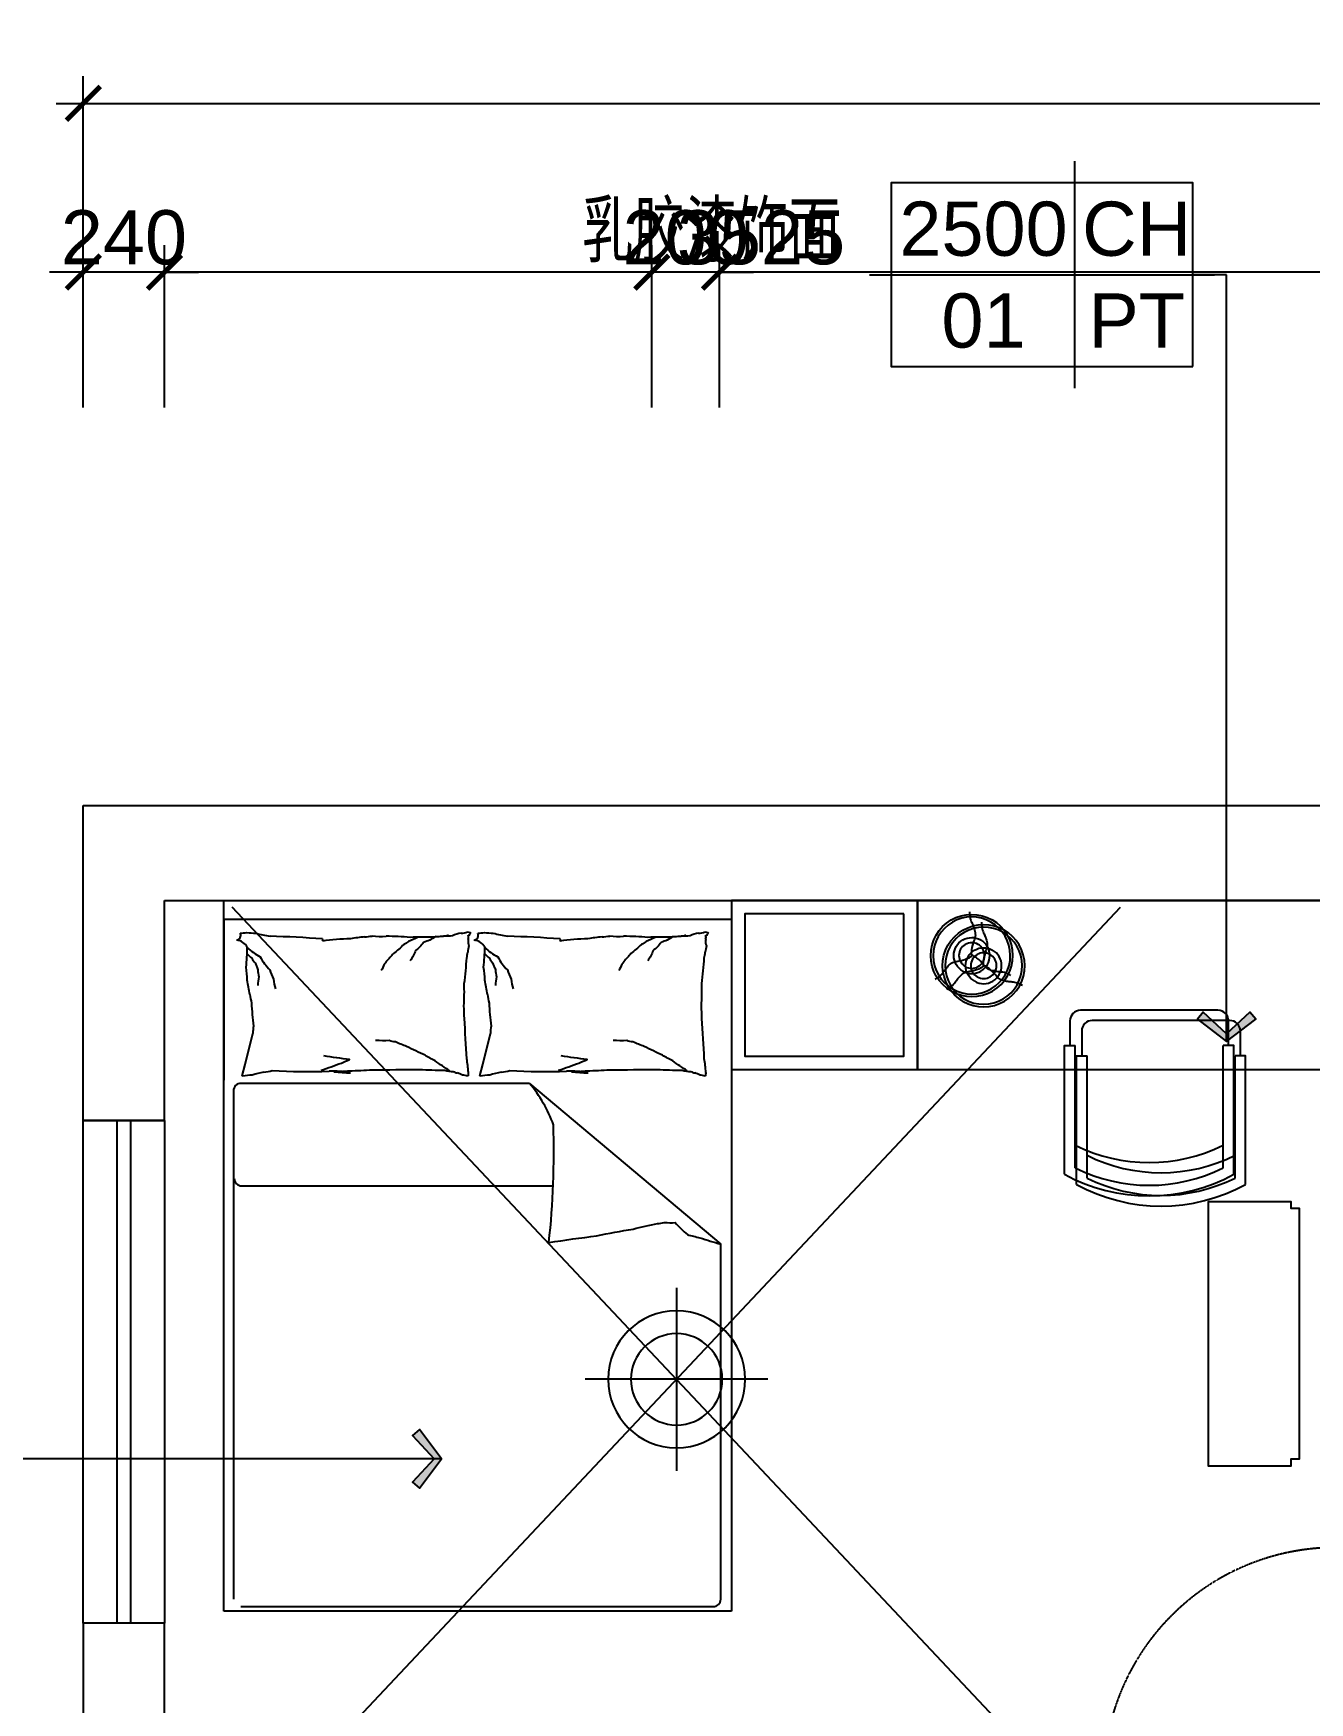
# Model space of a CAD drawing. Header units: millimetres. Extents: x 148889 to 229003, y -70503 to 111106.
# Drawn here: x 203774 to 207545, y 63157 to 68089 of the extents above; entities that cross this region are included whole.
import ezdxf
from ezdxf.enums import TextEntityAlignment as Align
from ezdxf.lldxf.tags import DXFTag

# ---------------------------------------------------------------- set-up
doc = ezdxf.new("R2010")
doc.units = ezdxf.units.MM
doc.linetypes.add('DASHED2', pattern=[0.375, 0.25, -0.125])
for name, color, linetype in [('C-天花标高', 1, 'Continuous'), ('C-灯具1', 2, 'Continuous'), ('C-灯具设备尺寸', 44, 'Continuous'), ('P-原墙线', 7, 'Continuous'), ('P-固定家具2(不到顶)', 2, 'Continuous'), ('P-外部尺寸', 44, 'Continuous'), ('P-活动家具', 3, 'Continuous'), ('P-窗', 3, 'Continuous'), ('P-门', 1, 'Continuous')]:
    doc.layers.add(name, color=color, linetype=linetype)
doc.layers.add('视口层', color=250, linetype='Continuous', plot=False)
doc.styles.add('Arial', font='Arial.ttf')
doc.styles.add('hb', font='hbsmall.shx', dxfattribs={"width": 0.7})
doc.styles.add('ROMANS', font='ROMANS.shx', dxfattribs={"bigfont": 'BIGFONT.shx'})
doc.styles.add('st', font='SimSun.ttf', dxfattribs={"width": 0.7})
tags = doc.linetypes.add('ACAD_ISO03W100', pattern=[30, 12, -18]).pattern_tags.tags
tags[6:7] = [DXFTag(74, 4), DXFTag(75, 0), DXFTag(340, '0'), DXFTag(46, 1.0), DXFTag(50, 0.0), DXFTag(44, 0.0), DXFTag(45, 0.0)]
tags[4:5] = [DXFTag(74, 4), DXFTag(75, 0), DXFTag(340, '0'), DXFTag(46, 1.0), DXFTag(50, 0.0), DXFTag(44, 0.0), DXFTag(45, 0.0)]
doc.dimstyles.new('1比80', dxfattribs={"dimscale": 80, "dimtxt": 2, "dimasz": 1.25, "dimexe": 1, "dimexo": 1, "dimgap": 0.25, "dimtad": 1, "dimdec": 0, "dimrnd": 0.005, "dimzin": 0, "dimdsep": 46, "dimtxsty": 'Arial', "dimblk": 'ARCHTICK', "dimcen": 0.125, "dimdle": 1, "dimclrd": 44, "dimclre": 44, "dimclrt": 50, "dimadec": 0, "dimazin": 0, "dimtfac": 1, "dimtdec": 0, "dimtix": 1, "dimtmove": 2, "dimatfit": 3, "dimldrblk": 'DOT', "dimfxl": 5, "dimfxlon": 1, "dimtvp": 1, "dimtolj": 1, "dimtzin": 0, "dimarcsym": 0})
doc.dimstyles.new('出图比例1：50', dxfattribs={"dimscale": 50, "dimtxt": 2.5, "dimasz": 2, "dimexe": 2, "dimexo": 2, "dimgap": 1, "dimtad": 1, "dimdec": 0, "dimrnd": 5, "dimzin": 0, "dimdsep": 46, "dimtxsty": 'ROMANS', "dimblk1": 'ZHL_XS', "dimblk2": 'ZHL_XS', "dimsah": 1, "dimcen": 0.09, "dimclrd": 256, "dimclre": 256, "dimclrt": 41, "dimadec": 0, "dimazin": 0, "dimtfac": 1, "dimtdec": 4, "dimtix": 1, "dimtmove": 2, "dimatfit": 3, "dimldrblk": 'ZHL_JT', "dimfxl": 1, "dimtolj": 1, "dimtzin": 0, "dimarcsym": 0})

# ---------------------------------------------------------------- blocks, each defined once
blk = doc.blocks.new('RC-')
for p, q in [((-1.514, -5.238), (-1.514, 5.238)), ((7.962, 0), (-7.962, 0))]:
    blk.add_line(p, q)
blk.add_lwpolyline([(-6.962, -4.238), (-6.962, 4.238), (6.962, 4.238), (6.962, -4.238)], close=True)
at = {"width": 0.7, "flags": 4}
for tag, height, style, p in [('NUM7', 2.5, 'st', (-7.997, 0.845)), ('NUM8', 2, 'hb', (-7.997, -3.393))]:
    blk.add_attdef(tag, text='', height=height, dxfattribs=dict(at, style=style)).set_placement(p, align=Align.RIGHT)
for tag, height, style, p in [('NUM1', 2, 'hb', (-4.375, 2.127)), ('NUM2', 2, 'hb', (2.697, 2.127)), ('NUM3', 2, 'hb', (-4.375, -2.111)), ('NUM4', 2, 'hb', (2.697, -2.111)), ('NUM9', 2, 'hb', (0, -6.661)), ('NUM10', 2.5, 'st', (0, -10.886))]:
    blk.add_attdef(tag, text='', height=height, dxfattribs=dict(at, style=style)).set_placement(p, align=Align.MIDDLE)
for tag, p, height, style in [('NUM5', (7.544, 0.845), 2.5, 'st'), ('NUM6', (7.544, -3.393), 2, 'hb')]:
    blk.add_attdef(tag, p, '', height=height, dxfattribs=dict(at, style=style))
blk = doc.blocks.new('ZHL_JT')
blk.add_line((-0.221, 0), (-1, 0))
blk.add_lwpolyline([(-0.221, 0), (-0.861, -0.689), (-0.654, -0.862), (0, 0), (-0.654, 0.862), (-0.861, 0.689)], close=True)
for points in [[(-0.861, 0.689), (-0.654, 0.862), (-0.221, 0), (0, 0)], [(-0.861, -0.689), (-0.654, -0.862), (-0.221, 0), (0, 0)]]:
    blk.add_solid(points)
blk = doc.blocks.new('ZHL_XS')
blk.add_line((-1, 0), (0, 0))
at = {"const_width": 0.2}
blk.add_lwpolyline([(-0.6, -0.6), (0.6, 0.6)], dxfattribs=at)
blk = doc.blocks.new('A$C0E7B79CE')
for p, q in [((50, 90), (50, 10)), ((10, 50), (90, 50))]:
    blk.add_line(p, q)
for radius in [30, 20]:
    blk.add_circle((50, 50), radius)
blk = doc.blocks.new('A$C404574AA')
at = {"layer": 'P-门'}
for p, q in [((650.6, 803, 233.2), (650.6, 784, 233.2)), ((760.1, 803, 233.2), (650.6, 803, 233.2)), ((741.1, 784, 233.2), (760.1, 803, 233.2)), ((760.1, 803, 233.2), (760.1, 758, 233.2)), ((90, 753, 233.2), (840, 753, 233.2)), ((90, 713, 233.2), (90, 753, 233.2)), ((741.1, 784, 233.2), (650.6, 784, 233.2)), ((730.6, 758, 233.2), (730.6, 753, 233.2)), ((730.6, 758, 233.2), (770.6, 758, 233.2)), ((740.8, 753, 233.2), (740.8, 713, 233.2)), ((741.1, 784, 233.2), (741.1, 758, 233.2)), ((760.3, 753, 233.2), (760.3, 713, 233.2)), ((770.6, 758, 233.2), (770.6, 753, 233.2)), ((840, 713, 233.2), (840, 753, 233.2)), ((90, 713, 233.2), (840, 713, 233.2)), ((730.6, 708, 233.2), (730.6, 713, 233.2)), ((730.6, 708, 233.2), (770.6, 708, 233.2)), ((741.1, 682, 233.2), (741.1, 708, 233.2)), ((760.1, 663, 233.2), (760.1, 708, 233.2)), ((770.6, 708, 233.2), (770.6, 713, 233.2)), ((741.1, 682, 233.2), (650.6, 682, 233.2)), ((650.6, 663, 233.2), (650.6, 682, 233.2)), ((760.1, 663, 233.2), (650.6, 663, 233.2)), ((741.1, 682, 233.2), (760.1, 663, 233.2))]:
    blk.add_line(p, q, dxfattribs=at)
at = {"layer": 'P-门', "color": 252, "linetype": 'ACAD_ISO03W100', "ltscale": 0.001}
for p, q in [((50, 753, 233.2), (50, 3, 233.2)), ((50, 753, 233.2), (90, 753, 233.2)), ((90, 753, 233.2), (90, 3, 233.2)), ((90, 3, 233.2), (90, 743, 233.2)), ((0, 82.9, 233.2), (0, 192.4, 233.2)), ((0, 192.4, 233.2), (19, 192.4, 233.2)), ((19, 101.9, 233.2), (19, 192.4, 233.2)), ((140, 192.4, 233.2), (121, 192.4, 233.2)), ((121, 101.9, 233.2), (121, 192.4, 233.2)), ((140, 82.9, 233.2), (140, 192.4, 233.2)), ((19, 101.9, 233.2), (0, 82.9, 233.2)), ((19, 101.9, 233.2), (45, 101.9, 233.2)), ((45, 112.4, 233.2), (45, 72.4, 233.2)), ((45, 112.4, 233.2), (50, 112.4, 233.2)), ((90, 102.2, 233.2), (50, 102.2, 233.2)), ((95, 112.4, 233.2), (90, 112.4, 233.2)), ((95, 112.4, 233.2), (95, 72.4, 233.2)), ((121, 101.9, 233.2), (95, 101.9, 233.2)), ((121, 101.9, 233.2), (140, 82.9, 233.2)), ((0, 82.9, 233.2), (45, 82.9, 233.2)), ((45, 72.4, 233.2), (50, 72.4, 233.2)), ((90, 82.7, 233.2), (50, 82.7, 233.2)), ((95, 72.4, 233.2), (90, 72.4, 233.2)), ((140, 82.9, 233.2), (95, 82.9, 233.2)), ((50, 3, 233.2), (90, 3, 233.2))]:
    blk.add_line(p, q, dxfattribs=at)
at = {"layer": 'P-门', "color": 252}
for p, q in [((100, 713, 233.2), (100, 753, 233.2)), ((100, 747, 233.2), (740.8, 747, 233.2)), ((760.3, 747, 233.2), (832, 747, 233.2)), ((832, 713, 233.2), (832, 753, 233.2)), ((100, 719, 233.2), (740.8, 719, 233.2)), ((760.3, 719, 233.2), (832, 719, 233.2))]:
    blk.add_line(p, q, dxfattribs=at)
at = {"layer": 'P-门', "color": 252, "linetype": 'DASHED2'}
blk.add_arc((154.7, 685.8, 233.2), 685.8, 264.5854, 2.2759, dxfattribs=at)
blk = doc.blocks.new('_ArchTick')
at = {"color": 0, "linetype": 'ByBlock', "const_width": 0.15}
blk.add_lwpolyline([(-0.5, -0.5), (0.5, 0.5)], dxfattribs=at)
blk = doc.blocks.new('*D788')
at = {"layer": 'P-外部尺寸', "color": 44, "lineweight": -2, "transparency": 16777216}
for p, q in [((204161.9, 66983.5), (204161.9, 67463.5)), ((207686.9, 66983.5), (207686.9, 67463.5)), ((207766.9, 67383.5), (204081.9, 67383.5))]:
    blk.add_line(p, q, dxfattribs=at)
at = {"layer": 'P-外部尺寸', "color": 44, "lineweight": -2, "transparency": 16777216, "xscale": 100, "yscale": 100, "zscale": 100, "rotation": 180}
blk.add_blockref('_ArchTick', (204161.9, 67383.5), dxfattribs=at)
at = {"layer": 'P-外部尺寸', "color": 44, "lineweight": -2, "transparency": 16777216, "xscale": 100, "yscale": 100, "zscale": 100}
blk.add_blockref('_ArchTick', (207686.9, 67383.5), dxfattribs=at)
at = {"layer": 'P-外部尺寸', "color": 50, "transparency": 16777216, "insert": (205924.4, 67485.2), "char_height": 160, "attachment_point": 5, "style": 'Arial'}
blk.add_mtext('\\A1;3525', dxfattribs=at)
blk = doc.blocks.new('_Dot')
at = {"color": 0, "linetype": 'ByBlock', "lineweight": -2}
blk.add_line((-0.5, 0), (-1, 0), dxfattribs=at)
at = {"color": 0, "linetype": 'ByBlock', "const_width": 0.5}
blk.add_lwpolyline([(-0.25, 0, 1), (0.25, 0, 1)], format="xyb", close=True, dxfattribs=at)
blk = doc.blocks.new('*D789')
at = {"layer": 'P-外部尺寸', "color": 44, "lineweight": -2, "transparency": 16777216}
for p, q in [((203921.9, 66983.5), (203921.9, 67463.5)), ((204161.9, 66983.5), (204161.9, 67463.5)), ((203921.9, 67383.5), (203821.9, 67383.5)), ((204161.9, 67383.5), (203921.9, 67383.5)), ((204161.9, 67383.5), (204261.9, 67383.5))]:
    blk.add_line(p, q, dxfattribs=at)
at = {"layer": 'P-外部尺寸', "color": 44, "lineweight": -2, "transparency": 16777216, "xscale": 100, "yscale": 100, "zscale": 100}
blk.add_blockref('_ArchTick', (203921.9, 67383.5), dxfattribs=at)
at = {"layer": 'P-外部尺寸', "color": 44, "lineweight": -2, "transparency": 16777216, "xscale": 100, "yscale": 100, "zscale": 100, "rotation": 180}
blk.add_blockref('_ArchTick', (204161.9, 67383.5), dxfattribs=at)
at = {"layer": 'P-外部尺寸', "color": 50, "transparency": 16777216, "insert": (204041.9, 67485.2), "char_height": 160, "attachment_point": 5, "style": 'Arial'}
blk.add_mtext('\\A1;240', dxfattribs=at)
blk = doc.blocks.new('*D790')
at = {"layer": 'P-外部尺寸', "color": 44, "lineweight": -2, "transparency": 16777216}
for p, q in [((203921.9, 67482), (203921.9, 67962)), ((217821.9, 67482), (217821.9, 67962)), ((203841.9, 67882), (217901.9, 67882))]:
    blk.add_line(p, q, dxfattribs=at)
at = {"layer": 'P-外部尺寸', "color": 44, "lineweight": -2, "transparency": 16777216, "xscale": 100, "yscale": 100, "zscale": 100, "rotation": 180}
blk.add_blockref('_ArchTick', (203921.9, 67882), dxfattribs=at)
at = {"layer": 'P-外部尺寸', "color": 44, "lineweight": -2, "transparency": 16777216, "xscale": 100, "yscale": 100, "zscale": 100}
blk.add_blockref('_ArchTick', (217821.9, 67882), dxfattribs=at)
at = {"layer": 'P-外部尺寸', "color": 50, "transparency": 16777216, "insert": (210871.9, 67983.7), "char_height": 160, "attachment_point": 5, "style": 'Arial'}
blk.add_mtext('\\A1;13900', dxfattribs=at)
blk = doc.blocks.new('*D792')
at = {"layer": 'P-外部尺寸', "color": 44, "lineweight": -2, "transparency": 16777216}
for p, q in [((203003.5, 65607.5), (203003.5, 62617.5)), ((203128, 65527.5), (202923.5, 65527.5)), ((203403.5, 62697.5), (202923.5, 62697.5))]:
    blk.add_line(p, q, dxfattribs=at)
at = {"layer": 'P-外部尺寸', "color": 44, "lineweight": -2, "transparency": 16777216, "xscale": 100, "yscale": 100, "zscale": 100}
for p, rotation in [((203003.5, 65527.5), 90), ((203003.5, 62697.5), 270)]:
    blk.add_blockref('_ArchTick', p, dxfattribs=dict(at, rotation=rotation))
at = {"layer": 'P-外部尺寸', "color": 50, "transparency": 16777216, "insert": (202901.8, 64112.5), "char_height": 160, "attachment_point": 5, "rotation": 90, "style": 'Arial'}
blk.add_mtext('\\A1;2830', dxfattribs=at)
blk = doc.blocks.new('A$C674F3EA9')
at = {"color": 252, "linetype": 'ACAD_ISO03W100'}
blk.add_lwpolyline([(484.4, 443.9), (484.4, 516.8, 0.414214), (453.1, 548.1), (46.9, 548.1, 0.414214), (15.6, 516.8), (15.6, 443.9)], format="xyb", dxfattribs=at)
for points in [[(0, 373), (0, 443.9), (31.3, 443.9)], [(31.3, 373), (31.3, 443.9)], [(468.8, 373), (468.8, 443.9)], [(500, 373), (500, 443.9), (468.8, 443.9)]]:
    blk.add_lwpolyline(points, dxfattribs=at)
for points in [[(0, 63.7), (0, 373)], [(31.3, 82.7), (31.3, 373)], [(468.8, 82.7), (468.8, 373)], [(500, 63.7), (500, 373)]]:
    blk.add_lwpolyline(points)
for centre, radius, start, end in [((250, 588.7, 0), 490.4, 243.5091, 296.4909), ((250, 521.6, 0), 521.7, 241.3642, 298.6358), ((250, 521.6, 0), 490.4, 243.5091, 296.4909)]:
    blk.add_arc(centre, radius, start, end)
blk = doc.blocks.new('asdasdw')
at = {"color": 252, "linetype": 'ByBlock'}
for major_axis, start_param, end_param in [((-65.8, 134.8), 5.497787, 8.63938), ((-61.7, 126.4), 5.497787, 8.63938), ((-61.7, 126.4), 2.356194, 5.497787), ((-20.6, 42.1), 5.497787, 8.63938), ((-20.6, 42.1), 2.356194, 5.497787)]:
    blk.add_ellipse((4741.5, 6512.8, 0), major_axis=major_axis, ratio=1, start_param=start_param, end_param=end_param, dxfattribs=at)
at = {"color": 252, "linetype": 'ByBlock', "extrusion": (0, 0, -1)}
blk.add_ellipse((4741.5, 6512.8, 0), major_axis=(134.8, 65.8), ratio=1, start_param=5.497787, end_param=8.63938, dxfattribs=at)
at = {"color": 252}
blk.add_ellipse((4741.5, 6512.8, 0), major_axis=(-28.8, 59), ratio=1, start_param=5.497787, end_param=8.63938, dxfattribs=at)
at = {"color": 252, "extrusion": (0, 0, -1)}
blk.add_ellipse((4741.5, 6512.8, 0), major_axis=(59, 28.8), ratio=1, start_param=5.497787, end_param=8.63938, dxfattribs=at)
at = {"color": 252}
for points in [[(4856.8, 6622.7, 0), (4846.2, 6612.7, 0), (4834.2, 6595.3, 0), (4826.8, 6580, 0), (4818.8, 6566.1, 0), (4806, 6551.3, 0), (4787.4, 6542.1, 0), (4756.7, 6527.2, 0), (4745.8, 6518.8, 0), (4739.3, 6512.8, 0)], [(4588.6, 6557.7, 0), (4602.5, 6553.5, 0), (4623.6, 6551.8, 0), (4640.6, 6553.1, 0), (4656.6, 6553.1, 0), (4675.8, 6549.4, 0), (4693.1, 6537.9, 0), (4721.4, 6518.7, 0), (4734.1, 6513.5, 0), (4742.5, 6510.8, 0)], [(4779, 6357.9, 0), (4775.6, 6372.1, 0), (4766.6, 6391.2, 0), (4757, 6405.2, 0), (4749, 6419.1, 0), (4742.6, 6437.6, 0), (4743.9, 6458.3, 0), (4746.4, 6492.4, 0), (4744.6, 6506, 0), (4742.6, 6514.6, 0)]]:
    blk.add_spline(points, degree=3, dxfattribs=at)
blk = doc.blocks.new('*D786')
at = {"layer": 'P-外部尺寸', "color": 44, "lineweight": -2, "transparency": 16777216}
for p, q in [((205726.9, 66983.5), (205726.9, 67463.5)), ((209946.9, 66983.5), (209946.9, 67463.5)), ((210026.9, 67383.5), (205646.9, 67383.5))]:
    blk.add_line(p, q, dxfattribs=at)
at = {"layer": 'P-外部尺寸', "color": 44, "lineweight": -2, "transparency": 16777216, "xscale": 100, "yscale": 100, "zscale": 100, "rotation": 180}
blk.add_blockref('_ArchTick', (205726.9, 67383.5), dxfattribs=at)
at = {"layer": 'P-外部尺寸', "color": 44, "lineweight": -2, "transparency": 16777216, "xscale": 100, "yscale": 100, "zscale": 100}
blk.add_blockref('_ArchTick', (209946.9, 67383.5), dxfattribs=at)
at = {"layer": 'P-外部尺寸', "color": 50, "transparency": 16777216, "insert": (207836.9, 67485.2), "char_height": 160, "attachment_point": 5, "style": 'Arial'}
blk.add_mtext('\\A1;4220', dxfattribs=at)
blk = doc.blocks.new('*D787')
at = {"layer": 'P-外部尺寸', "color": 44, "lineweight": -2, "transparency": 16777216}
for p, q in [((205526.9, 66983.5), (205526.9, 67463.5)), ((205726.9, 66983.5), (205726.9, 67463.5)), ((205526.9, 67383.5), (205426.9, 67383.5)), ((205726.9, 67383.5), (205526.9, 67383.5)), ((205726.9, 67383.5), (205826.9, 67383.5))]:
    blk.add_line(p, q, dxfattribs=at)
at = {"layer": 'P-外部尺寸', "color": 44, "lineweight": -2, "transparency": 16777216, "xscale": 100, "yscale": 100, "zscale": 100}
blk.add_blockref('_ArchTick', (205526.9, 67383.5), dxfattribs=at)
at = {"layer": 'P-外部尺寸', "color": 44, "lineweight": -2, "transparency": 16777216, "xscale": 100, "yscale": 100, "zscale": 100, "rotation": 180}
blk.add_blockref('_ArchTick', (205726.9, 67383.5), dxfattribs=at)
at = {"layer": 'P-外部尺寸', "color": 50, "transparency": 16777216, "insert": (205626.9, 67485.2), "char_height": 160, "attachment_point": 5, "style": 'Arial'}
blk.add_mtext('\\A1;200', dxfattribs=at)
blk = doc.blocks.new('tretw')
at = {"layer": 'P-活动家具'}
for p, q in [((204261.9, 63427.5), (204261.9, 65527.5)), ((204261.9, 65527.5), (205761.9, 65527.5)), ((205761.9, 65527.5), (205761.9, 63427.5)), ((204261.9, 65471.5), (205761.9, 65471.5)), ((205761.9, 63427.5), (204261.9, 63427.5))]:
    blk.add_line(p, q, dxfattribs=at)
at = {"layer": 'P-活动家具', "color": 252}
for p, q in [((204261.9, 65471.5), (204261.9, 64996.4)), ((205761.9, 65471.5), (205761.9, 64996.4)), ((204325.1, 65042.7), (204348.1, 65134.4)), ((205027, 65042.7), (205050, 65134.4)), ((204316.8, 65009.3), (204325.1, 65042.7)), ((205018.7, 65009.3), (205027, 65042.7)), ((204290.5, 64964.7), (204290.5, 63463.2)), ((205165.7, 64986.9), (204312.8, 64986.9)), ((205165.7, 64986.9), (205730.3, 64512)), ((204312.8, 64684), (205234.4, 64684)), ((205730.3, 63463.2), (205730.3, 64512)), ((204312.8, 63441), (205708.1, 63441))]:
    blk.add_line(p, q, dxfattribs=at)
for points in [[(204834.6, 65417.9, -0.027842), (204808.2, 65406.2, -0.048685), (204794.2, 65397.2, -0.023666), (204763.2, 65370.1, -0.031223), (204742.1, 65347.1, -0.046801), (204736.4, 65338.6, -0.023191), (204727.5, 65320)], [(204925.7, 65424.3, -0.088153), (204887.3, 65420.3, -0.088153), (204852.6, 65403.4, -0.077547), (204828.6, 65379.4, -0.077547), (204813, 65349.2)], [(205536.5, 65417.9, -0.027842), (205510, 65406.2, -0.048685), (205496.1, 65397.2, -0.023666), (205465.1, 65370.1, -0.031223), (205443.9, 65347.1, -0.046801), (205438.3, 65338.6, -0.023191), (205429.3, 65320)], [(205627.6, 65424.3, -0.088153), (205589.2, 65420.3, -0.088153), (205554.5, 65403.4, -0.077547), (205530.5, 65379.4, -0.077547), (205514.9, 65349.2)], [(204329.5, 65371, 0.05369), (204345.3, 65356.6, 0.070312), (204354.3, 65343, 0.015448), (204358.5, 65333.5, 0.013244), (204362.7, 65322.1, 0.082127), (204366, 65302, 0.064164), (204362.7, 65276.2)], [(204331.2, 65388.8, 0.077379), (204369.9, 65360.7, 0.077379), (204398.1, 65322.1, 0.047525), (204409.2, 65294.8, 0.047525), (204414.8, 65265.8)], [(205031.4, 65371, 0.05369), (205047.2, 65356.6, 0.070312), (205056.2, 65343, 0.015448), (205060.4, 65333.5, 0.013244), (205064.6, 65322.1, 0.082127), (205067.9, 65302, 0.064164), (205064.6, 65276.2)], [(205033.1, 65388.8, 0.077379), (205071.7, 65360.7, 0.077379), (205100, 65322.1, 0.047525), (205111.1, 65294.8, 0.047525), (205116.7, 65265.8)], [(204929.8, 65023.9, -0.016108), (204886.6, 65053.1, -0.024599), (204856.8, 65069.8, -0.009477), (204802.3, 65095.7, -0.015937), (204769.2, 65109.4, -0.072521), (204751, 65113.4, -0.033339), (204710.8, 65113.6)], [(205631.7, 65023.9, -0.016108), (205588.5, 65053.1, -0.024599), (205558.7, 65069.8, -0.009477), (205504.2, 65095.7, -0.015937), (205471.1, 65109.4, -0.072521), (205452.9, 65113.4, -0.033339), (205412.6, 65113.6)], [(204549.3, 65025.6, -0.009729), (204579.6, 65035.7, -0.009729), (204609.5, 65046.9, -0.007971), (204633.7, 65056.9, -0.002711), (204557.5, 65067.7)], [(205251.2, 65025.6, -0.009729), (205281.5, 65035.7, -0.009729), (205311.4, 65046.9, -0.007971), (205335.6, 65056.9, -0.002711), (205259.4, 65067.7)], [(205222.7, 64516.7, -0.007297), (205363.8, 64536.4, -0.009508), (205471.3, 64556.5, -0.006616), (205543.5, 64572.5, 0.023828), (205563.7, 64576.2, 0.052541), (205595.5, 64575.6, 0.032755), (205631.8, 64540.1, 0.013133), (205668.9, 64530.6, 0.007859), (205730.3, 64512)]]:
    blk.add_lwpolyline(points, format="xyb", dxfattribs=at)
for centre, radius, start, end in [((204297.5, 65424), 14.6, 281.2724, 26.5805), ((204297.4, 65371.8), 38, 26.5805, 85.5998), ((204310.5, 65531), 100.4, 270, 281.2724), ((204356.4, 65609.6), 179, 261.5628, 270), ((204448.3, 65756.5), 338.6, 254.256, 261.5628), ((204257.1, 61039.6), 4384.2, 86.1196, 88.1502), ((204551.1, 65410.6), 4.11, 303.6206, 49.8304), ((204636.2, 64888.6), 525.1, 90.0039, 99.073), ((204740.2, 64834.9), 588.1, 96.0867, 100.1899), ((204670.4, 65588.8), 169.3, 272.5386, 280.1899), ((204727.3, 65743), 321.9, 265.1982, 272.5386), ((204731.8, 64451.2), 970.2, 85.1982, 89.4243), ((204868.3, 63758.6), 1660.3, 89.4243, 91.9079), ((204968.6, 64510.7), 912, 91.9079, 95.2592), ((204968.7, 65370.7), 59.9, 95.2592, 120.6513), ((204965.7, 65462.3), 32.1, 265.6975, 300.6513), ((204992.4, 65460.6), 27.9, 248.2117, 265.6975), ((205253.5, 65335.7), 273.4, 167.8905, 171.8665), ((205020.1, 65406.3), 36.4, 171.8665, 201.421), ((204968, 65417.9), 17.3, 338.0096, 21.421), ((204985.1, 65428.9), 4.75, 258.1069, 338.0096), ((204991.9, 65428), 2.58, 78.1069, 199.564), ((204993.9, 65434.1), 3.8, 199.564, 248.2117), ((204999.4, 65424), 14.6, 281.2724, 26.5805), ((204999.3, 65371.8), 38, 26.5805, 85.5998), ((205012.4, 65531), 100.4, 270, 281.2724), ((205058.3, 65609.6), 179, 261.5628, 270), ((205150.2, 65756.5), 338.6, 254.256, 261.5628), ((204959, 61039.6), 4384.2, 86.1196, 88.1502), ((205253, 65410.6), 4.11, 303.6206, 49.8304), ((205338.1, 64888.6), 525.1, 90.0039, 99.073), ((205442.1, 64834.9), 588.1, 96.0867, 100.1899), ((205372.3, 65588.8), 169.3, 272.5386, 280.1899), ((205429.2, 65743), 321.9, 265.1982, 272.5386), ((205433.7, 64451.2), 970.2, 85.1982, 89.4243), ((205570.2, 63758.6), 1660.3, 89.4243, 91.9079), ((205670.4, 64510.7), 912, 91.9079, 95.2592), ((205670.6, 65370.7), 59.9, 95.2592, 120.6513), ((205667.5, 65462.3), 32.1, 265.6975, 300.6513), ((205694.2, 65460.6), 27.9, 248.2117, 265.6975), ((205955.4, 65335.7), 273.4, 167.8905, 171.8665), ((205722, 65406.3), 36.4, 171.8665, 201.421), ((205669.8, 65417.9), 17.3, 338.0096, 21.421), ((205687, 65428.9), 4.75, 258.1069, 338.0096), ((205693.8, 65428), 2.58, 78.1069, 199.564), ((205695.7, 65434.1), 3.8, 199.564, 248.2117), ((203784.7, 65389.2), 546.5, 353.7676, 360), ((203967.2, 65417.2), 1014.5, 352.3191, 356.6312), ((204764.5, 65403.8), 220.4, 347.8905, 352.3191), ((204486.6, 65389.2), 546.5, 353.7676, 360), ((204669.1, 65417.2), 1014.5, 352.3191, 356.6312), ((205466.3, 65403.8), 220.4, 347.8905, 352.3191), ((204104.6, 65291.7), 226.6, 360, 9.6844), ((203373.3, 65084.6), 980, 9.6844, 12.1984), ((204806.5, 65291.7), 226.6, 360, 9.6844), ((204075.2, 65084.6), 980, 9.6844, 12.1984), ((204688.3, 65298.6), 352.4, 188.005, 192.1984), ((204218.7, 65260.1), 754.1, 356.6312, 1.6331), ((205390.2, 65298.6), 352.4, 188.005, 192.1984), ((204920.6, 65260.1), 754.1, 356.6312, 1.6331), ((205075.1, 65258.1), 732, 182.6649, 188.005), ((203456.8, 65134.9), 1516.9, 1.6331, 3.055), ((205777, 65258.1), 732, 182.6649, 188.005), ((204158.7, 65134.9), 1516.9, 1.6331, 3.055), ((204423.2, 65137.9), 75.2, 165.9548, 182.6649), ((189850.8, 64252), 15150.6, 3.05496, 3.50486), ((205125.1, 65137.9), 75.2, 165.9548, 182.6649), ((190552.7, 64252), 15150.6, 3.05496, 3.50486), ((204628.5, 64997.4), 356.9, 3.5049, 9.9984), ((205330.4, 64997.4), 356.9, 3.5049, 9.9984), ((204316.8, 65008.3), 1.02, 345.9551, 94.0829), ((204367.4, 64711.4), 300.8, 94.0829, 99.4841), ((204422.2, 64767.9), 255.2, 99.4841, 107.3864), ((204365.3, 65151.8), 133, 276.4341, 287.3864), ((204513, 66795), 1773.4, 266.5102, 271.9452), ((204585.4, 64767.3), 255.6, 78.4414, 92.7491), ((204527.8, 66288.5), 1268.9, 272.6935, 274.7658), ((204709.2, 66481), 1465.1, 265.2338, 267.1624), ((204593.2, 66516.9), 1493.5, 271.5355, 274.1282), ((204732.5, 71381.1), 6353.9, 269.71345, 270.97038), ((204920.8, 66318.9), 1293.3, 266.426, 269.7135), ((204950.4, 65183.6), 162.1, 257.131, 266.426), ((204963.3, 65066.6), 50.3, 242.7159, 257.131), ((204928.3, 64935.7), 85.3, 62.7159, 73.7788), ((204955.4, 64915), 97.2, 73.7788, 82.8796), ((204983.9, 65007.9), 1.47, 82.8796, 163.3022), ((205005.2, 65013.1), 21.5, 163.3022, 189.9984), ((205018.7, 65008.3), 1.02, 345.9551, 94.0829), ((205069.3, 64711.4), 300.8, 94.0829, 99.4841), ((205124.1, 64767.9), 255.2, 99.4841, 107.3864), ((205067.2, 65151.8), 133, 276.4341, 287.3864), ((205214.9, 66795), 1773.4, 266.5102, 271.9452), ((205287.3, 64767.3), 255.6, 78.4414, 92.7491), ((205229.7, 66288.5), 1268.9, 272.6935, 274.7658), ((205411.1, 66481), 1465.1, 265.2338, 267.1624), ((205295.1, 66516.9), 1493.5, 271.5355, 274.1282), ((205434.4, 71381.1), 6353.9, 269.71345, 270.97038), ((205622.6, 66318.9), 1293.3, 266.426, 269.7135), ((205652.3, 65183.6), 162.1, 257.131, 266.426), ((205665.2, 65066.6), 50.3, 242.7159, 257.131), ((205630.2, 64935.7), 85.3, 62.7159, 73.7788), ((205657.2, 64915), 97.2, 73.7788, 82.8796), ((205685.8, 65007.9), 1.47, 82.8796, 163.3022), ((205707.1, 65013.1), 21.5, 163.3022, 189.9984), ((204312.8, 64964.7), 22.2, 90, 180), ((204844.8, 64721), 416.7, 20.1488, 39.6445), ((202737.2, 64786.8), 2500.1, 353.7985, 1.7821), ((204315.2, 64706.1), 22.2, 180, 270), ((205708.1, 63463.2), 22.2, 270, 360)]:
    blk.add_arc(centre, radius, start, end, dxfattribs=at)
at = {"layer": 'P-外部尺寸'}
for base, p1, p2, picture, middle in [((205526.9, 67383.5), (205726.9, 65477.5), (205526.9, 65477.5), '*D787', (205626.9, 67485.2)), ((205726.9, 67383.5), (209946.9, 66563.3), (205726.9, 65477.5), '*D786', (207836.9, 67485.2))]:
    dim = blk.add_linear_dim(base=base, p1=p1, p2=p2, dimstyle='1比80', dxfattribs=at)
    dim.commit()
    dim.dimension.update_dxf_attribs({"geometry": picture, "text_midpoint": middle})

msp = doc.modelspace()

# ---------------------------------------------------------------- linework, layer by layer
at = {"color": 252, "linetype": 'ACAD_ISO03W100'}
msp.add_lwpolyline([(207305.8, 65098.4), (207305.8, 65171.3, 0.414214), (207274.6, 65202.6), (206868.3, 65202.6, 0.414214), (206837.1, 65171.3), (206837.1, 65098.4)], format="xyb", dxfattribs=at)
for points in [[(206821.4, 65027.5), (206821.4, 65098.4), (206852.7, 65098.4)], [(206852.7, 65027.5), (206852.7, 65098.4)], [(207290.2, 65027.5), (207290.2, 65098.4)], [(207321.4, 65027.5), (207321.4, 65098.4), (207290.2, 65098.4)]]:
    msp.add_lwpolyline(points, dxfattribs=at)
for points in [[(206821.4, 64718.2), (206821.4, 65027.5)], [(206852.7, 64737.2), (206852.7, 65027.5)], [(207290.2, 64737.2), (207290.2, 65027.5)], [(207321.4, 64718.2), (207321.4, 65027.5)]]:
    msp.add_lwpolyline(points)
for centre, radius, start, end in [((207071.4, 65243.2), 490.4, 243.5091, 296.4909), ((207071.4, 65176.1), 521.7, 241.3642, 298.6358), ((207071.4, 65176.1), 490.4, 243.5091, 296.4909)]:
    msp.add_arc(centre, radius, start, end)
at = {"color": 252, "linetype": 'ByBlock'}
for major_axis, start_param, end_param in [((29.9, -109.9), 2.356194, 5.497787), ((31.9, -117.2), 5.497787, 8.63938), ((29.9, -109.9), 5.497787, 8.63938), ((10, -36.6), 2.356194, 5.497787), ((10, -36.6), 5.497787, 8.63938)]:
    msp.add_ellipse((206547.2, 65364.5), major_axis=major_axis, ratio=1, start_param=start_param, end_param=end_param, dxfattribs=at)
at = {"color": 252, "linetype": 'ByBlock', "extrusion": (0, 0, -1)}
msp.add_ellipse((206547.2, 65364.5), major_axis=(-117.2, -31.9), ratio=1, start_param=5.497787, end_param=8.63938, dxfattribs=at)
at = {"color": 252, "extrusion": (0, 0, -1)}
msp.add_ellipse((206547.2, 65364.5), major_axis=(-51.3, -14), ratio=1, start_param=5.497787, end_param=8.63938, dxfattribs=at)
at = {"color": 252}
msp.add_ellipse((206547.2, 65364.5), major_axis=(14, -51.3), ratio=1, start_param=5.497787, end_param=8.63938, dxfattribs=at)
for points in [[(206540.8, 65493.4), (206541.3, 65481.6), (206545.6, 65465), (206551.2, 65452.4), (206555.4, 65440.1), (206557.7, 65424.5), (206553.5, 65408.2), (206546.4, 65381.4), (206545.8, 65370.3), (206546, 65363.2)], [(206438.8, 65294.4), (206448.8, 65300.8), (206461, 65312.8), (206469.2, 65323.9), (206477.6, 65333.7), (206490.1, 65343.6), (206506.3, 65348.1), (206533, 65355.3), (206542.9, 65360.3), (206549, 65364.1)], [(206662.1, 65305.6), (206651.6, 65311.1), (206635.1, 65315.6), (206621.4, 65317.2), (206608.7, 65319.6), (206594, 65325.4), (206581.9, 65337.2), (206562.3, 65356.7), (206553, 65362.8), (206546.7, 65366.2)]]:
    msp.add_spline(points, degree=3, dxfattribs=at)
at = {"layer": 'C-灯具设备尺寸'}
for p, q in [((206986.9, 62717.5), (204361.9, 65507.5)), ((204361.9, 62717.5), (206986.9, 65507.5))]:
    msp.add_line(p, q, dxfattribs=at)
at = {"layer": 'P-原墙线'}
for p, q in [((203921.9, 64877.5), (203921.9, 65807.5)), ((203921.9, 65807.5), (207951.9, 65807.5)), ((204161.9, 64877.5), (204161.9, 65527.5)), ((204161.9, 65527.5), (207826.9, 65527.5)), ((204161.9, 64877.5), (203921.9, 64877.5)), ((204161.9, 63392.5), (203921.9, 63392.5)), ((203921.9, 63392.5), (203921.9, 62262.5)), ((204161.9, 62697.5), (204161.9, 63392.5))]:
    msp.add_line(p, q, dxfattribs=at)
at = {"layer": 'P-活动家具'}
for p, q in [((206386.9, 65527.5), (206386.9, 65027.5)), ((207686.9, 65527.5), (206386.9, 65527.5)), ((206386.9, 65027.5), (207686.9, 65027.5))]:
    msp.add_line(p, q, dxfattribs=at)
msp.add_lwpolyline([(206386.9, 65527.5), (205836.9, 65527.5), (205836.9, 65027.5), (206386.9, 65027.5)], close=True, dxfattribs=at)
at = {"layer": 'P-活动家具', "color": 252}
msp.add_lwpolyline([(206346.9, 65487.5), (205876.9, 65487.5), (205876.9, 65067.5), (206346.9, 65067.5)], close=True, dxfattribs=at)
at = {"layer": 'P-窗'}
for p, q in [((204021.9, 63392.5), (204021.9, 64877.5)), ((204061.9, 63392.5), (204061.9, 64877.5))]:
    msp.add_line(p, q, dxfattribs=at)
msp.add_lwpolyline([(203921.9, 64877.5), (204161.9, 64877.5), (204161.9, 63392.5), (203921.9, 63392.5)], close=True, dxfattribs=at)
at = {"layer": '视口层', "color": 50}
for points in [[(207245.7, 64637.1), (207245.7, 63857.1)], [(207245.7, 64637.1), (207245.7, 63857.1), (207490.7, 63857.1), (207490.7, 63877.1), (207515.7, 63877.1), (207515.7, 64617.1), (207490.7, 64617.1), (207490.7, 64637.1), (207245.7, 64637.1), (207245.7, 63857.1)]]:
    msp.add_lwpolyline(points, dxfattribs=at)

# ---------------------------------------------------------------- block references
at = {"layer": 'C-天花标高'}
ref = msp.add_blockref('RC-', (206754.4, 67375.7), dxfattribs=dict(at, xscale=-64, yscale=64, zscale=64))
ref.add_attrib('NUM1', 'CH', dxfattribs={"layer": '0', "color": 50, "height": 160, "style": 'Arial', "flags": 4}).set_placement((207034.4, 67511.8), align=Align.MIDDLE)
ref.add_attrib('NUM2', '2500', dxfattribs={"layer": '0', "color": 50, "height": 160, "style": 'Arial'}).set_placement((206581.8, 67511.8), align=Align.MIDDLE)
ref.add_attrib('NUM3', 'PT', dxfattribs={"layer": '0', "color": 50, "height": 160, "style": 'Arial'}).set_placement((207034.4, 67240.6), align=Align.MIDDLE)
ref.add_attrib('NUM4', '01', dxfattribs={"layer": '0', "color": 50, "height": 160, "style": 'Arial'}).set_placement((206581.8, 67240.6), align=Align.MIDDLE)
ref.add_attrib('NUM5', '乳胶漆饰面', (205394.8, 67429.7), dxfattribs={"layer": '0', "color": 50, "height": 160, "style": 'st', "width": 0.7})
at = {"layer": 'C-灯具1', "xscale": -6.75, "yscale": 6.75, "zscale": 6.75}
msp.add_blockref('A$C0E7B79CE', (206012.5, 63775), dxfattribs=at)
at = {"layer": 'P-固定家具2(不到顶)', "color": 3, "xscale": 0.8099999999937436, "yscale": 0.8099999999976717, "zscale": 0.81, "rotation": 169.2405088091241}
msp.add_blockref('asdasdw', (211340.2, 69800.1, 0), dxfattribs=at)
at = {"layer": 'P-活动家具'}
for name, p in [('tretw', (75, 0)), ('A$C674F3EA9', (206856.4, 64624.5, 0))]:
    msp.add_blockref(name, p, dxfattribs=at)
at = {"layer": 'P-门', "rotation": 180}
msp.add_blockref('A$C404574AA', (207776.9, 63615.5, -116.6), dxfattribs=at)

# ---------------------------------------------------------------- dimensions: what is measured, and where the dimension line sits
at = {"layer": 'P-外部尺寸'}
for base, p1, p2, picture, middle in [((217821.9, 67882), (203921.9, 67383.5), (217821.9, 67383.5), '*D790', (210871.9, 67983.7)), ((203921.9, 67383.5), (204161.9, 65492.5), (203921.9, 65492.5), '*D789', (204041.9, 67485.2)), ((204161.9, 67383.5), (207686.9, 65527.5), (204161.9, 65492.5), '*D788', (205924.4, 67485.2))]:
    dim = msp.add_linear_dim(base=base, p1=p1, p2=p2, dimstyle='1比80', dxfattribs=at)
    dim.commit()
    dim.dimension.update_dxf_attribs({"geometry": picture, "text_midpoint": middle})
dim = msp.add_linear_dim(base=(203003.5, 62697.5), p1=(203208, 65527.5), p2=(204091.2, 62697.5), angle=90, dimstyle='1比80', dxfattribs=at)
dim.commit()
dim.dimension.update_dxf_attribs({"geometry": '*D792', "text_midpoint": (202901.8, 64112.5)})

# ---------------------------------------------------------------- leaders
at = {"layer": 'C-天花标高'}
for points, override in [([(207299.9, 65110.6), (207299.9, 67375.7), (207199.9, 67375.7)], {"dimgap": 1, "dimtad": 0}), ([(204980.7, 63877.6), (202472.7, 63877.6)], {"dimtad": 0})]:
    msp.add_leader(points, dimstyle='出图比例1：50', override=override, dxfattribs=at)

doc.saveas('drawing.dxf')
